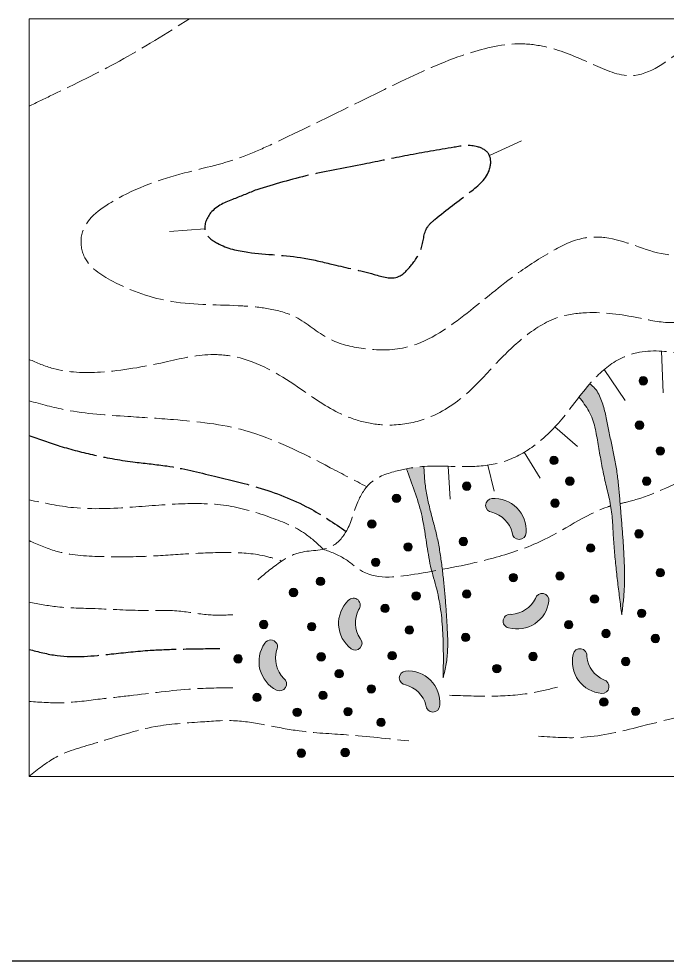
# Model space of a CAD drawing. Header units: metres. Extents: x -393 to 694, y -10 to 691.
# Drawn here: x 230.77 to 239.96, y 421.5 to 434.86 of the extents above; entities that cross this region are included whole.
import ezdxf

# ---------------------------------------------------------------- set-up
doc = ezdxf.new("R2010")
doc.units = ezdxf.units.M
doc.linetypes.add('СП_9', pattern=[1, 1, 0])
doc.layers.add('17 Рельеф', color=7, linetype='Continuous', lineweight=15, true_color=0xa55200)

# ---------------------------------------------------------------- blocks, each defined once
blk = doc.blocks.new('*U243')
at = {"linetype": 'Continuous', "lineweight": -2}
blk.add_lwpolyline([(0, 0), (0, 1)], dxfattribs=at)
blk = doc.blocks.new('СП_9.17.1')
at = {"linetype": 'Continuous', "lineweight": 15}
h = blk.add_hatch(color=0, dxfattribs=at)
h.dxf.hatch_style = 1
h.paths.add_polyline_path([(0.2122606150651009, -0.3664759413285891, 1), (0.6022606150651006, -0.3664759413285925, 0.4575903748069788), (-0.367802568279615, 0.5999534592413575, 0.916536957916215), (-0.3678025682796096, 0.2099534592413574, -0.2698369532517209)])
at = {"color": 0, "linetype": 'Continuous', "lineweight": 15}
blk.add_lwpolyline([(0.6022606150651009, -0.3664759413285897, -1), (0.2122606150651009, -0.3664759413285896, 0.2698369532517216), (-0.3678025682796114, 0.2099534592413577, -0.9165369579162134), (-0.3678025682796113, 0.5999534592413578, -0.4575903748069766), (0.6022606150651009, -0.3664759413285897)], format="xyb", dxfattribs=at)
blk = doc.blocks.new('СП_9.16')
at = {"linetype": 'Continuous', "lineweight": 15}
h = blk.add_hatch(color=256, dxfattribs=at)
h.dxf.hatch_style = 1
h.paths.add_polyline_path([(-0.2, 0, 1), (0.2, 0, 1)])
blk.add_circle((0, 0), 0.2, dxfattribs=at)

msp = doc.modelspace()

# ---------------------------------------------------------------- hatches: boundary and pattern name
at = {"layer": '17 Рельеф', "ltscale": 0.5}
msp.add_hatch(color=256, dxfattribs=at).paths.add_polyline_path([(238.7086555896578, 429.4945477807948), (238.8631798326471, 429.6847792709075), (238.8842741711298, 429.6677361828104), (238.9024520019477, 429.6522717474716), (238.9301213316387, 429.625343315455), (238.9515256336374, 429.5994975832716), (238.9689021557926, 429.5742428422225), (238.9878552467483, 429.5412733613691), (239.0001078432681, 429.5163449716408), (239.0113571321701, 429.4905653097146), (239.0193899353683, 429.470311351123), (239.0291011159163, 429.443689595714), (239.037004526642, 429.4203360145209), (239.0469576947355, 429.3889240470769), (239.0572308377443, 429.3539993397487), (239.0681430688285, 429.3137869936788), (239.080652044405, 429.2633497318627), (239.0909852507132, 429.2180348694699), (239.1011889818049, 429.170214634122), (239.1045061965153, 429.1540958464636), (239.1086802430939, 429.1334876778953), (239.1166190256656, 429.0935571401667), (239.1244056212502, 429.0539745694794), (239.1332655742619, 429.0092653791387), (239.1499936497069, 428.9276664313682), (239.1623352807867, 428.8690595108189), (239.1925139469124, 428.7260245620116), (239.2162098317342, 428.6078249409318), (239.2335852888457, 428.5123367993717), (239.2562410333223, 428.3607717699367), (239.2636271606782, 428.2986791933788), (239.2689847299873, 428.2482352788563), (239.2787846720287, 428.143042030714), (239.2898369454917, 428.0087751050294), (239.2961204798751, 427.9314250239611), (239.3105235414071, 427.7568824498546), (239.320891420469, 427.628146732847), (239.3324214982815, 427.4737801083272), (239.3425187311943, 427.3161129864591), (239.3492328603709, 427.1820983662426), (239.3528058085533, 427.0784591518593), (239.3544807151077, 426.9632323583126), (239.3537496631354, 426.8767294232919), (239.3507311154274, 426.7846737502575), (239.3449507368925, 426.6913447392969), (239.3372940601178, 426.6059953696119), (239.3285676552671, 426.5253701085483), (239.3151063230937, 426.4127778662648), (239.2971756940399, 426.5497721724848), (239.2776828260278, 426.7014952164197), (239.2586575510716, 426.8558297384941), (239.2428994408613, 426.9918592469064), (239.2225893450698, 427.186593303514), (239.2069444234924, 427.36504279412), (239.1944618636055, 427.549004885054), (239.1829325380434, 427.7372209841658), (239.1748874023899, 427.8281409512954), (239.1665339527347, 427.8976297885044), (239.1577800627376, 427.9546455970219), (239.1448192675591, 428.0229892296618), (239.1147744268776, 428.1551810180742), (239.0847317007458, 428.2819179314781), (239.057768963273, 428.4053605271827), (239.0249741926993, 428.5708510840802), (239.0018705218238, 428.6976533083205), (238.9817674019607, 428.8141074360963), (238.9598420139803, 428.9433120209239), (238.9308571091672, 429.0826090106009), (238.9054492497337, 429.1698760839997), (238.8764123850244, 429.2441040515066), (238.8440305144861, 429.3071769474761), (238.7986328283816, 429.3774197250193), (238.7620188617141, 429.4269277579613), (238.7294885448948, 429.4684535328913)])
h = msp.add_hatch(color=256, dxfattribs=at)
edge = h.paths.add_edge_path()
edge.add_spline(control_points=[(236.2631539459719, 428.4802922552433), (236.3470504042191, 428.2616635227121), (236.5271502860371, 427.7923561083978), (236.556841564073, 427.2861473085602), (236.6230039040759, 427.0272684908912), (236.6230044417346, 427.0272663871644)], knot_values=[0, 0, 0, 0, 1.398194924520215, 3.001373835646354, 3.001386863663376, 3.001386863663376, 3.001386863663376, 3.001386863663376], degree=3, periodic=0)
edge.add_spline(control_points=[(236.6230044417346, 427.0272663871644), (236.6732068728027, 427.0362232051982), (236.7228823388061, 427.0452905327063), (236.7721346326646, 427.0545386264992)], knot_values=[3.240730097389304, 3.240730097389304, 3.240730097389304, 3.240730097389304, 3.539531795323848, 3.539531795323848, 3.539531795323848, 3.539531795323848], degree=3, periodic=0)
edge.add_spline(control_points=[(236.7721346326664, 427.0545386264992), (236.7721344605154, 427.0545400689832), (236.7545094469126, 427.2022224107811), (236.7130059719523, 427.5015770039015), (236.5891535246622, 427.9107420108473), (236.5241567121423, 428.2521942212686), (236.51401934104, 428.4456377853592), (236.5104644691066, 428.5135476573294)], knot_values=[3.090169134077867, 3.090169134077867, 3.090169134077867, 3.090169134077867, 3.536147008502559, 3.982116170845513, 4.898064797777137, 5.651871047623469, 6.059653929340622, 6.059653929340622, 6.059653929340622, 6.059653929340622], degree=3, periodic=0)
edge.add_spline(control_points=[(236.5104644691066, 428.5135476573294), (236.5005645457288, 428.5128713244001), (236.4178397082608, 428.5065794776262), (236.3356486170371, 428.4945473960604), (236.2631539459719, 428.4802922552433)], knot_values=[5.578877809123489, 5.578877809123489, 5.578877809123489, 5.578877809123489, 5.638905149619358, 6.080844440241931, 6.080844440241931, 6.080844440241931, 6.080844440241931], degree=3, periodic=0)
edge = h.paths.add_edge_path()
edge.add_spline(control_points=[(236.6230044417346, 427.0272663871644), (236.6426390314693, 426.9504410188954), (236.7966324312904, 426.4653065893497), (236.790166438964, 425.9512154790816), (236.784715327881, 425.51746128029)], knot_values=[3.001386863663376, 3.001386863663376, 3.001386863663376, 3.001386863663376, 3.477153312022373, 6.04592043007451, 6.04592043007451, 6.04592043007451, 6.04592043007451], degree=3, periodic=0)
edge.add_spline(control_points=[(236.784715327881, 425.51746128029), (236.8050070652491, 425.6055182626321), (236.8571426956289, 425.8318077626307), (236.8405875847304, 426.3507479745847), (236.8057509125549, 426.7728628848151), (236.7721346326664, 427.0545386264992)], knot_values=[0, 0, 0, 0, 0.5404922088833952, 1.388951234909892, 3.090169134077867, 3.090169134077867, 3.090169134077867, 3.090169134077867], degree=3, periodic=0)
edge.add_spline(control_points=[(236.7721346326646, 427.0545386264992), (236.7228823388061, 427.0452905327063), (236.6732068728027, 427.0362232051982), (236.6230044417346, 427.0272663871644)], knot_values=[3.240730097389304, 3.240730097389304, 3.240730097389304, 3.240730097389304, 3.539531795323848, 3.539531795323848, 3.539531795323848, 3.539531795323848], degree=3, periodic=0)

# ---------------------------------------------------------------- linework, layer by layer
at = {"color": 7, "linetype": 'Continuous', "lineweight": 13, "ltscale": 0.5}
msp.add_lwpolyline([(230.9167730840775, 434.8563159613793), (250.9985243728418, 434.8563159613793), (250.9985243728418, 424.1202949160422), (230.9167730840775, 424.1202949160422), (230.9167730840775, 434.8563159613793)], dxfattribs=at)
at = {"color": 253, "linetype": 'Continuous', "ltscale": 0.5}
msp.add_lwpolyline([(257.2000000000007, 421.5028997210911), (217.2000000000007, 421.5028997210911)], dxfattribs=at)
at = {"layer": '17 Рельеф', "linetype": 'Continuous', "ltscale": 0.5}
for points in [[(239.8780248189207, 430.1466260426484), (239.9005038454536, 429.5547694727345)], [(239.0645269978352, 429.8857551792632), (239.3639364510266, 429.4465169956845)], [(238.3670683853081, 429.0728028884866), (238.6886505784398, 428.7954167720843)], [(237.9316033472307, 428.7146618013128), (238.1567864774618, 428.3458754942064)], [(236.8551929289854, 428.5158258392282), (236.8857787798199, 428.048794110108)], [(237.4152402389475, 428.5307724159782), (237.5075885882609, 428.1621562832395)]]:
    msp.add_lwpolyline(points, dxfattribs=at)
at = {"layer": '17 Рельеф', "ltscale": 0.5}
for points in [[(239.3151063230937, 426.4127778662648, 0.005455883487873003), (239.3375981675815, 426.6089919613913, 0.01487664960878342), (239.3516543321974, 426.8057828171366, 0.01278731756104818), (239.3542234435788, 427.0032208195836, 0.008391518843204502), (239.3484292980426, 427.2007954587335, 0.004937377887287025), (239.3375362738447, 427.3980340483203, 0.003130244989342861), (239.3234842086182, 427.5949302994323, 0.001352201956724808), (239.3076691107395, 427.7916694163611, -0.0004259004572361337), (239.2914853221164, 427.9884371878171, 0.002626803983308172), (239.2750438861835, 428.1852498863517, 0.01022597706293676), (239.2535615383042, 428.3814772752876, 0.01288952149905784), (239.2221424727535, 428.57644535349, 0.005979368813582236), (239.1832753962229, 428.7702531159405, -0.001141340650225379), (239.1426064264907, 428.9633300691517, -0.0002763522408238041), (239.1041164292549, 429.1560377919085, 0.01768628106927151), (239.0588680710858, 429.3482050550314, 0.04996069253930931), (238.9902659353153, 429.5366425528838, 0.1062440874338015), (238.8631798326471, 429.6847792709075)], [(238.7086555896578, 429.4945477807948, -0.04194553335948604), (238.8505208886234, 429.2957256812911, -0.06800718600707782), (238.9342170514839, 429.0688867295583, -0.01712474372597111), (238.9798146745531, 428.8257382218401, 0.004455157118722517), (239.0224297357063, 428.584485583851, 0.007432830827545853), (239.0703885091752, 428.3462711867331, 0.003789130315552253), (239.1257583710716, 428.1089501038014, -0.02684380934374885), (239.1702179857873, 427.869357041967, -0.01622355264923066), (239.1900934616264, 427.6261694259611, 0.004747728764833822), (239.2056161391472, 427.3822803476501, 0.005910052590460821), (239.2272597460136, 427.1391706959844, 0.004227170665738884), (239.2538132387785, 426.8966901511351, 0.002538079040289251), (239.2836407277144, 426.654629084197, 0.0008475755961246094), (239.3151063230937, 426.4127778662648)], [(236.784715327881, 425.51746128029, 0.01404130883322104), (236.826439575772, 425.7153504552654, 0.03259771202144327), (236.8472778612309, 425.9156506525681, 0.0188747458562058), (236.8466373108592, 426.1180511694231, 0.005512869429438479), (236.8367792435916, 426.3205354365139, 0.004093988628944415), (236.8235032947131, 426.5222629727274, 0.004178578662090977), (236.8069169446408, 426.7234200277669, 0.004247135237723325), (236.7869461589499, 426.9242255923426, 0.004659128263159416), (236.7634840898755, 427.1248867292152, 0.0093420615085132), (236.7346795418033, 427.3249764147502, 0.0151362198200918), (236.6961066298903, 427.523130995181, 0.008882256547320815), (236.646863189084, 427.7189076166941, -0.004489084695791587), (236.5958442670639, 427.9144795064747, -0.01489300163541427), (236.5528994146149, 428.1121007990017, -0.02074728477070662), (236.5241818712699, 428.3120239368344, -0.01172870526208862), (236.5104644691066, 428.5135476573294)], [(236.2631539459719, 428.4802922552433, -0.00824359196898036), (236.3804628184741, 428.1642818026495, -0.02498360548988324), (236.4760543479722, 427.8429438075632, -0.02130720168035516), (236.5363258389167, 427.5128935597307, 0.009990129517416917), (236.5891932826158, 427.1806910854636, 0.02186318877528004), (236.6712267440471, 426.8550906420353, -0.03073218845583399), (236.7423956499097, 426.5284040482998, -0.02316526416364001), (236.7769304075459, 426.195109755514, -0.01368056748230123), (236.7869505973651, 425.8573914463834, -0.004504668657320815), (236.7847153278811, 425.51746128029)]]:
    msp.add_lwpolyline(points, format="xyb", dxfattribs=at)
at = {"layer": '17 Рельеф', "linetype": 'СП_9', "ltscale": 0.5}
for points in [[(230.9167730840775, 433.619070462765), (231.2480194793782, 433.7787074156392), (232.1962732627301, 434.2576108850251), (233.1894611104156, 434.8563159613793)], [(243.8648311526824, 434.8563159613793), (243.5343518366365, 434.6590308750663), (243.0892900572592, 434.4872608044086), (242.3533973706938, 434.5224926592152), (241.4500656660614, 434.7339133449957), (241.0931341014195, 434.7955764801434), (240.2118319540671, 434.4432135966661), (239.4464067162837, 434.0507197980285), (238.9088160020831, 434.2092853123638), (238.3051126448129, 434.4427259073989), (237.9437823600831, 434.4999850606971), (237.1858601162378, 434.3810627722512), (236.1855767854661, 433.9670367536262), (234.3316541028846, 433.0683362759726), (233.9659131124529, 432.9097781508669), (233.1198606538721, 432.6719335739788), (232.1179233084633, 432.27833139065), (231.6640521032962, 431.7982382550242), (231.69490307198, 431.4987305429884), (232.1002924712714, 431.1375596958085), (232.9419462097642, 430.8512639293283), (233.9437397278118, 430.7878569355951), (234.3094807182435, 430.7482210989353), (234.6928525458691, 430.6292988104894), (235.1643426026142, 430.3253871166041), (235.6534754821653, 430.1844375296739), (236.2439467223314, 430.1976568644593), (237.0786368194852, 430.6519320259456), (237.7924879631566, 431.2157082059737), (238.2981490034756, 431.5472039002768), (238.7498148557909, 431.7433067095869), (239.0747927753248, 431.7574644767435), (239.9285639688835, 431.5195460075436), (240.3824351740507, 431.5371619349487), (240.8539372164098, 431.7706025299838), (241.2813681585951, 432.0304670161265), (241.6118594602551, 432.0789182057222), (242.3609602926983, 431.9027367639817), (242.7663616776019, 431.8675049091714), (243.242274425663, 431.9379760080217), (244.2576836004421, 432.3887708415666), (244.596996313506, 432.4812618496715), (245.1257776019168, 432.4944811844568), (245.7955696310285, 432.4504339767143), (246.7121214671508, 432.3138957608669), (248.6000952771731, 431.8864287305175), (250.2907350924554, 431.3827810556566)], [(230.9167730840775, 430.0306676264506), (231.2587466032976, 429.9017477080658), (231.9317028343241, 429.8513014260232), (232.8401883526851, 429.9914308082796), (233.4907075155782, 430.0979391881472), (233.8496167064179, 430.0643034072989), (234.718849341157, 429.6439004820666), (235.3020812708776, 429.2739438388769), (235.6553811946844, 429.1450165312588), (236.031118186623, 429.1001712865389), (236.502188746904, 429.1786523121107), (237.0887287058988, 429.5206776610091), (237.5205463825598, 429.9578984766656), (237.9243177240526, 430.3390719729603), (238.4122160854324, 430.624946553259), (238.815987426927, 430.6922107257258), (239.5506216240931, 430.6193381267065), (240.0216921843723, 430.5520739542396), (240.5320156282717, 430.6866022991733), (241.0591668732716, 431.0173221241955), (241.4445283127072, 431.1141653895309), (241.9043803389206, 431.046901217064), (242.324979481514, 430.923582336002), (242.6166014391813, 430.9011560190218), (242.9138206782675, 430.9516096902978), (243.4241441221668, 431.2262748067212), (243.9288582990332, 431.5065409604674), (244.287767489873, 431.6018324872337), (244.7924816667412, 431.6410693054047), (245.5046907813878, 431.6522861585061), (246.7764242826081, 431.4449812745577), (247.6793005339343, 431.2600066475777), (248.4363717992339, 431.1086604122163), (249.0812936807081, 430.9404962864307), (249.3566171682426, 430.8604616577238)], [(234.1566761340393, 426.9071139415998), (234.4896484576559, 427.1667124154144), (234.7293846952646, 427.2865288008459), (235.2155091858742, 427.3863720940888), (235.4286133906874, 427.6259974757183), (235.5751135422863, 428.012062643126), (235.7615857143039, 428.2849691225044), (236.1345060871147, 428.4513820004747), (236.4807824415159, 428.5112864985738), (237.1467151031368, 428.5112864985738), (237.6062195465649, 428.5711909966728), (238.0390679859695, 428.7841929779486), (238.4652644099835, 429.1835735401498), (238.8815007893274, 429.7055340602881), (239.2544211621382, 430.0183867240401), (239.5674134683534, 430.1315380228432), (240.2000500961742, 430.0982569250943), (240.6195825191819, 430.0450101243903), (240.9658708591971, 430.2047579157322), (241.2056070968058, 430.4377329891965), (241.598507487018, 430.4510409947568), (242.2444601312357, 430.3445400041189), (242.732861888376, 430.2580416625922), (243.1324262795945, 430.224760564847), (243.4853666350002, 430.2646919707574), (243.7650629074153, 430.4177894539341), (243.9315430764175, 430.4976670442218), (244.4309955690362, 430.3911660535839), (244.8571919930503, 430.4311048487277), (245.310020449858, 430.6507645273985), (245.7162488420829, 430.8770745142381), (246.0025971298885, 430.9170133093819), (247.0371952715916, 430.8107044387568), (247.876272103221, 430.7042034481153), (248.4756126972418, 430.6576069555765), (249.0283412410638, 430.7441348540294), (249.7741819866835, 431.0702955233417), (250.606427018721, 431.5441373692909), (250.9985243728418, 431.6842593623176)], [(230.9167730840775, 429.4445168540649), (231.4372363568466, 429.3149910187119), (232.3176875256515, 429.2214802966907), (232.9615187163138, 429.1774774243338), (233.9740393582827, 429.0234710657085), (235.1842267351105, 428.4960794605711), (235.7029227819669, 428.2258620569835)], [(235.084886798569, 427.3405611659498), (234.8334985947943, 427.5567014992437), (234.3493843937824, 427.7867439065146), (233.7462348065103, 427.9533306070978), (233.1272068240735, 427.9850614072081), (232.3812090375643, 427.9374652070426), (231.5479039765044, 427.929532507015), (230.9167730840775, 428.040590307405)], [(230.9167730840775, 427.4620041559708), (231.2964689677167, 427.3145301940119), (231.9300274502414, 427.2364585169951), (232.602646211298, 427.2407961598026), (233.1711137891464, 427.275491408737), (233.735241336047, 427.2928419799707), (234.2516381020607, 427.2451338026101), (234.499388358304, 427.1731799951619)], [(230.9167730840775, 426.5895309171817), (231.3179110148878, 426.5244721685874), (231.8559983761018, 426.4984463117351), (232.5503172918973, 426.4724204548827), (233.0406738722243, 426.4637451692677), (233.4529194550298, 426.411693455563), (233.826114318844, 426.411693455563)], [(230.9167730840775, 425.1826082212417), (231.4046255979877, 425.165257650008), (231.9253623949492, 425.2173093637127), (232.3419480087043, 425.2650175410697), (233.23587966948, 425.3604456828605), (233.8347179044242, 425.3777903605576)], [(236.8749095833712, 425.2711998607799), (237.4896070944008, 425.2583106966183), (238.0484195373203, 425.3055768587462), (238.4052006717568, 425.3872082317673)], [(230.9167730840775, 424.1202949160422), (231.3004839743201, 424.3931866977498), (231.8863116759596, 424.6013876590284), (232.7021227796752, 424.8269332980078), (233.3443613240972, 424.8919979401351), (233.8433979663198, 424.9093485113688), (234.2903637967077, 424.8442838692415), (234.7433521370015, 424.7659528766187), (235.415970898058, 424.7095635201065), (236.2968729064517, 424.622816557471)]]:
    msp.add_spline(points, degree=3, dxfattribs=at)
at = {"layer": '17 Рельеф', "linetype": 'СП_9', "lineweight": 30}
for points in [[(234.1422004934914, 432.4356184802261), (234.8859326691302, 432.6423401638629), (235.665455760781, 432.797375533052), (236.2779450181763, 432.920615273232), (236.9381554969198, 433.0358987392381), (237.2722422845065, 433.0438491198718), (237.4313321414095, 432.9365160345067), (237.4432624467456, 432.72979435087), (237.1688367453819, 432.4038169576768), (236.6677065640026, 432.014230625852), (236.5603242564314, 431.9029194033963), (236.4728257910895, 431.5968150150281), (236.3256757990632, 431.3582918088457), (236.1506788683794, 431.2032505461164), (235.8046617754546, 431.2350520686657), (235.2279729936083, 431.3741925701167), (234.814341277571, 431.4656248942108), (234.0189111121392, 431.5491068376712), (233.5853955538726, 431.6763188213979), (233.4143753916335, 431.8393104647646), (233.4899435516393, 432.105662949946), (233.8200440112407, 432.3044283594088), (234.1422004934914, 432.4356184802261)], [(230.9167730840775, 428.9512477686901), (231.3550593855118, 428.8024654416465), (231.8462667648575, 428.6735266517451), (232.4218084019587, 428.5743384337172), (232.8683536126075, 428.5197819670309), (233.5431328295992, 428.3759619976579), (234.1583656748401, 428.2172667423463), (234.8827589020068, 427.9246644459261), (235.4107880059375, 427.593284258807)], [(230.9167730840775, 425.9209917192954), (231.3135231862427, 425.8342388631233), (232.0816035090713, 425.8559270771682), (232.6327205226673, 425.9079787908693), (233.0753367625687, 425.92532346857), (233.6221137452169, 425.933998754185)]]:
    msp.add_spline(points, degree=3, dxfattribs=at)
at = {"layer": '17 Рельеф', "linetype": 'СП_9', "ltscale": 0.5}
for points, knots in [([(239.2917295808068, 427.9853042581224), (239.3182644720594, 427.9940229157789), (239.71676615002, 428.0785955535964), (240.2926638575257, 428.403257695815), (241.0495664367911, 428.5765414609657), (241.7266863492216, 428.3871073491271), (242.4572825253374, 428.4484235442021), (243.1701217435086, 428.5761306882475), (243.7556910603537, 428.780543039439), (244.2206050840352, 428.8353810949691), (244.6458139066629, 428.9061713410363), (245.1913738168034, 428.8718966572658), (245.7296212477388, 428.805245569011), (246.2551894496639, 428.6225558899666), (246.7256307902837, 428.5983247068823), (247.3361609828928, 428.5697783312487), (248.0563851521358, 428.8299472510178), (248.7832935876806, 429.2336032973351), (249.5129480300996, 429.6369281084142), (250.2597845841258, 429.8367954376724), (250.7565362553971, 429.9951273582471), (250.9985243728418, 430.0722573320515)], [8.794352603192129, 8.794352603192129, 8.794352603192129, 8.794352603192129, 9.454010606248385, 11.21944193287698, 12.74448607941254, 13.94764085458114, 15.36109384699963, 17.09411084709668, 18.29336816631681, 19.05984196357373, 19.89769921669742, 20.87128727478612, 22.32412461643435, 23.13968010938829, 24.18722172037755, 25.13359705386215, 26.78495512388348, 28.66645479131739, 30.15217597804982, 31.75774331021834, 33.28279746458838, 33.28279746458838, 33.28279746458838, 33.28279746458838]), ([(235.0848867985671, 427.3405611659498), (235.1928174888246, 427.301197351683), (235.3958329019872, 427.2271548249689), (235.754686982785, 426.8840220417139), (236.5577543386164, 427.0103350124507), (237.3649956305137, 427.1641958680436), (238.2985812097425, 427.4613239949201), (238.8152890225385, 427.8455923399076), (239.1577800627376, 427.9546455970219), (239.1577800627376, 427.9546455970219)], [0, 0, 0, 0, 0.6847690962728279, 1.288036615614836, 2.86067645795347, 5.033472535763478, 6.428923142163337, 8.664710624302227, 8.794352603192129, 8.794352603192129, 8.794352603192129, 8.794352603192129]), ([(238.1371511832615, 424.6905922263529), (238.349810837514, 424.675895247663), (238.8354816305036, 424.6423515444653), (239.9000775572711, 424.905852756749), (240.7432201583645, 425.1278625276973), (241.3283889132149, 425.2041574288005), (241.6977286495205, 425.2940689537922), (242.6313817583009, 425.3273391482544), (243.9021427727168, 425.2889314305273), (245.1301972112894, 425.4592061803946), (245.9160230655841, 425.3706734600414), (246.360320747023, 425.4322452202966), (246.4666934428599, 425.4469804781863), (246.6824370140489, 425.5030535094943), (247.1000004374293, 425.6115954859251), (247.7838787570709, 425.6383443101022), (248.5573946044585, 425.7914822866187), (249.4548777462569, 426.0658472836158), (250.3036790218055, 426.2559205266477), (250.8236766988248, 426.4098783290942), (250.9985243728418, 426.4616529638358)], [0, 0, 0, 0, 0.6360124297234392, 1.452523254604156, 3.259049840803873, 3.259049840803873, 3.259049840803873, 4.381304399746243, 6.062000531905898, 7.064033625717254, 8.085947584986808, 8.407624858715643, 8.407624858715643, 8.407624858715643, 9.074285347526477, 9.697930249656912, 10.4521384604161, 11.43266967001505, 12.51238557489607, 13.05936149234098, 13.05936149234098, 13.05936149234098, 13.05936149234098])]:
    msp.add_open_spline(points, degree=3, knots=knots, dxfattribs=at)

# ---------------------------------------------------------------- block references
at = {"layer": '17 Рельеф', "color": 0, "linetype": 'Continuous', "lineweight": 20, "xscale": 0.4999999999999991, "yscale": 0.4999999999999991, "zscale": 0.4999999999999991}
for p, rotation in [((237.439772839534, 432.9202471402277), 294.3464757664501), ((233.4063165894477, 431.88098946526), 94.11629509024114)]:
    msp.add_blockref('*U243', p, dxfattribs=dict(at, rotation=rotation))
at = {"layer": '17 Рельеф', "color": 0, "linetype": 'Continuous', "lineweight": 20, "xscale": 0.3, "yscale": 0.3, "zscale": 0.3}
for p in [(239.6200653162909, 429.7269603373929), (239.5656793259395, 429.0980322702453), (239.8609150235616, 428.7330983688298), (238.3535071909932, 428.599225126748), (237.1181748601552, 428.234291225333), (238.57881855102, 428.3041712439472), (239.6665312580471, 428.3041712439472), (236.1240401365267, 428.0615645033108), (238.3690455382366, 427.9935898724975), (235.7744681485447, 427.6978518827996), (239.5577592773448, 427.5587743725441), (237.0715598184256, 427.4500708925366), (236.2868537576414, 427.3724255496741), (238.8740542486421, 427.3568964811016), (235.8284600889656, 427.1550185896594), (239.8607659235877, 427.007491648259), (235.0465904776788, 426.884284470063), (237.778574142993, 426.9376100497207), (238.4389698758309, 426.9609044425415), (234.6634958456443, 426.7263553120097), (236.4017814372523, 426.6784994276813), (237.1181748601552, 426.7046740211335), (238.9284402389931, 426.6347924225956), (235.9612265154119, 426.5014279158968), (239.5966069204528, 426.4329145311531), (234.2425085203322, 426.2744023813098), (234.9220848997675, 426.2430014007546), (236.3060095542432, 426.195143936503), (238.5632802037771, 426.2698585211801), (237.1026365129119, 426.0912750225584), (239.0915982100473, 426.1456259726001), (239.7908415859933, 426.0757459539859), (233.878569684899, 425.7862613016987), (235.056583725906, 425.814976412219), (236.0617873475712, 425.8314313159917), (238.0582714933712, 425.819515532578), (237.5454918343444, 425.6486957782804), (239.3712955604256, 425.74963393404), (235.3103838308789, 425.5756906708843), (235.0805249216583, 425.2694066914901), (235.7653056001704, 425.3603344516373), (234.1467366373231, 425.2406931608934), (239.0605179655613, 425.1750568169341), (234.7165860862256, 425.0301225300791), (235.4348894087902, 425.0396937069449), (239.5111442356147, 425.0430605240299), (235.9041780255329, 424.8865517172476), (234.7740499260308, 424.4510521103975), (235.3965778155871, 424.4606248671867)]:
    msp.add_blockref('СП_9.16', p, dxfattribs=at)
at = {"layer": '17 Рельеф', "linetype": 'Continuous', "lineweight": 20, "xscale": 0.5, "yscale": 0.5, "zscale": 0.5}
for p in [(237.6580024121408, 427.7583722977092), (236.4350169791123, 425.3139240607625)]:
    msp.add_blockref('СП_9.17.1', p, dxfattribs=at)
at = {"layer": '17 Рельеф', "linetype": 'Continuous', "lineweight": 20}
for p, xscale, yscale, zscale, rotation in [((237.9520944598019, 426.4844848540752), 0.4999999999999996, 0.4999999999999996, 0.4999999999999996, 258.4007374401749), ((235.5422910214388, 426.2760948078594), 0.5, 0.5, 0.5, 138.0951903860336), ((234.4210974096034, 425.6949538804674), 0.5, 0.5, 0.5, 149.0519176947492), ((238.8957232679879, 425.6213779076943), 0.4999999999999977, 0.4999999999999977, 0.4999999999999977, 171.0037557718561)]:
    msp.add_blockref('СП_9.17.1', p, dxfattribs=dict(at, xscale=xscale, yscale=yscale, zscale=zscale, rotation=rotation))

doc.saveas('drawing.dxf')
